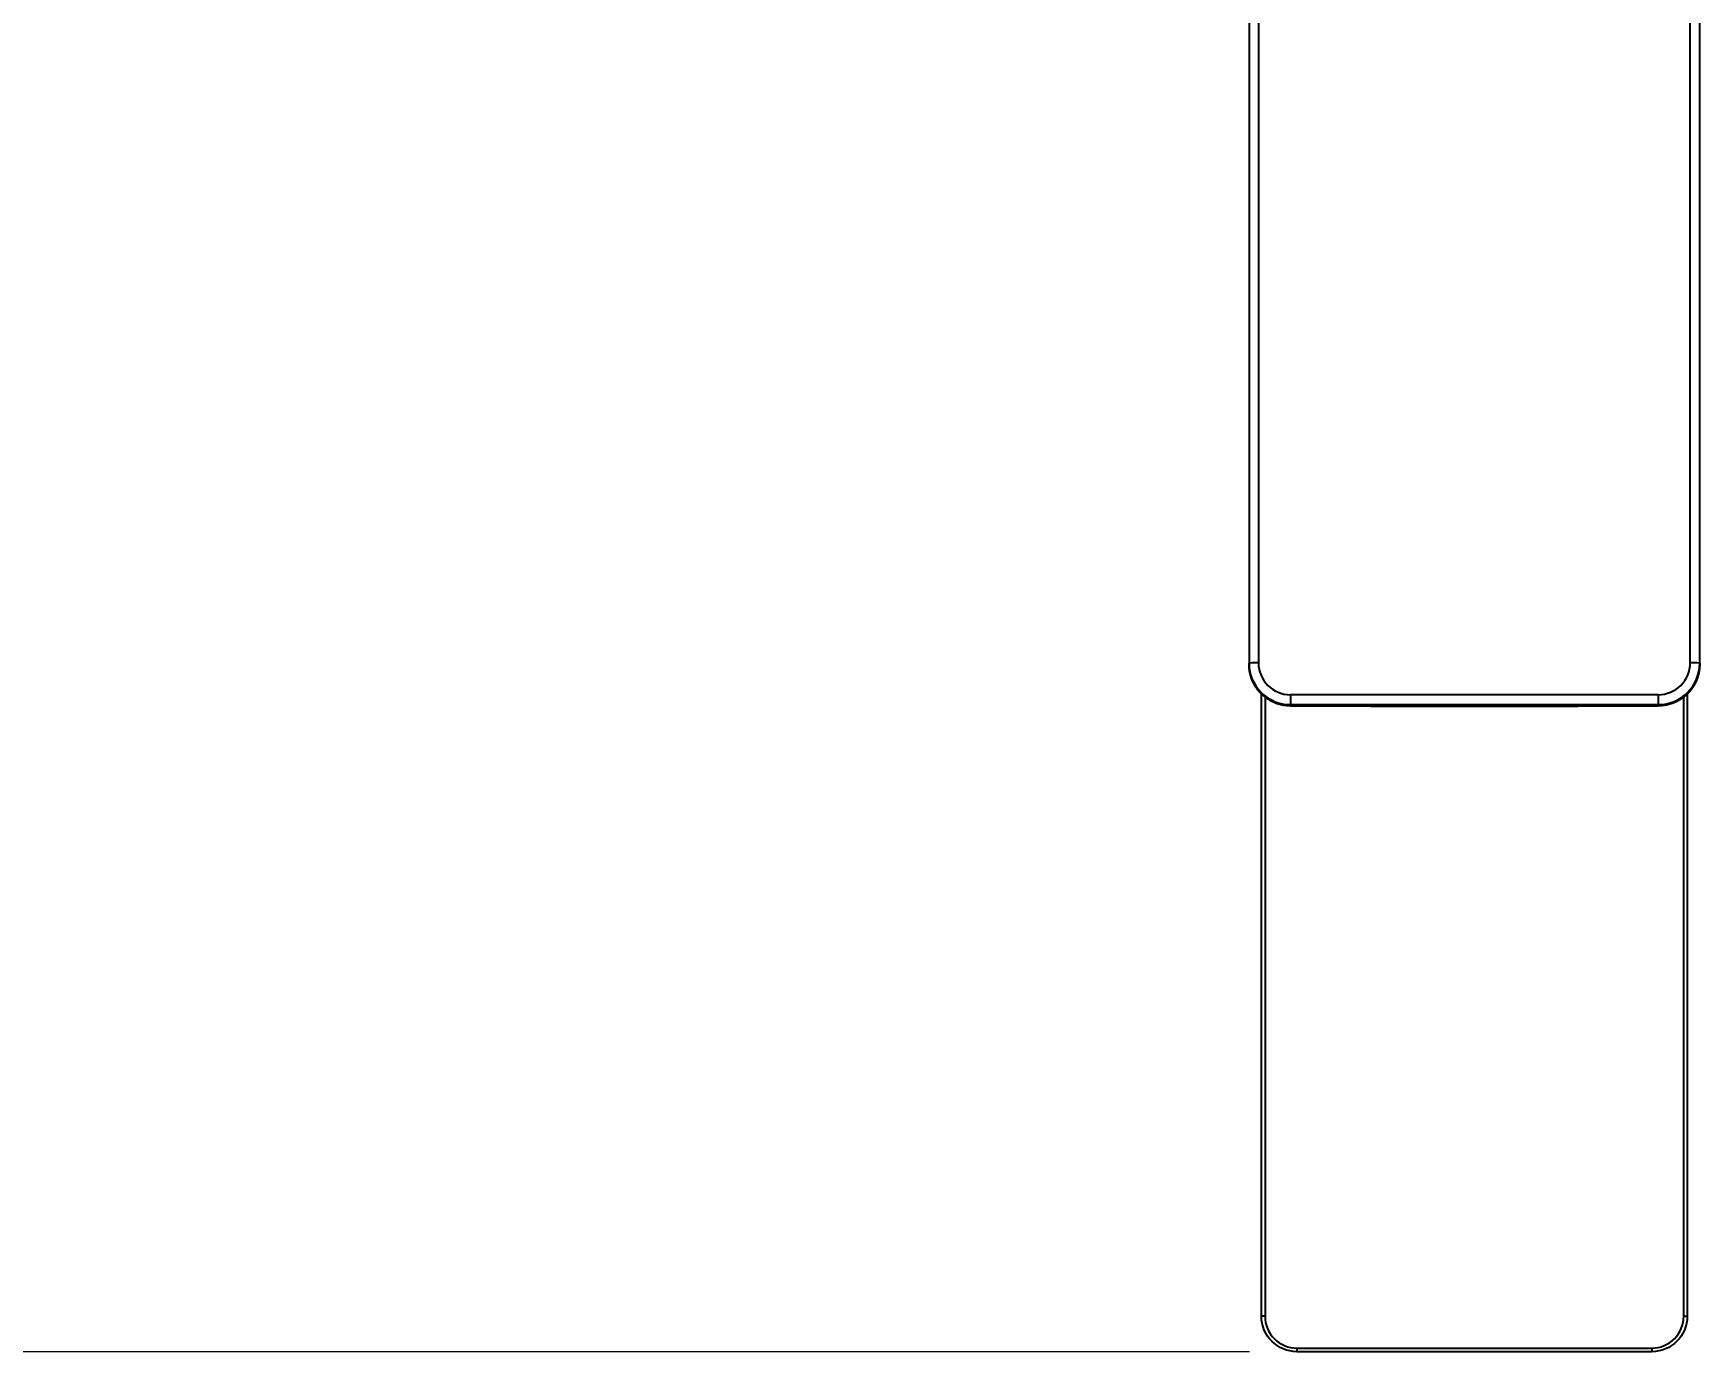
# Model space of a CAD drawing. Extents: x 1777 to 3131, y 3495 to 4487.
# Drawn here: x 1925 to 2065.8, y 4142.7 to 4254.1 of the extents above; entities that cross this region are included whole.
import ezdxf

# ---------------------------------------------------------------- set-up
doc = ezdxf.new("R2010")
doc.units = 0
doc.header["$LTSCALE"] = 30
doc.header["$MEASUREMENT"] = 0
doc.header["$PDMODE"] = 3
doc.header["$PDSIZE"] = -10
doc.layers.get('0').update_dxf_attribs({"linetype": 'CONTINUOUS'})
doc.layers.get('DEFPOINTS').update_dxf_attribs({"linetype": 'CONTINUOUS'})
doc.layers.add('\\M+5B3DF\\M+5B4E7\\M+5CFDF', color=3, linetype='CONTINUOUS', lineweight=9)
doc.styles.add('Daelim Dimension', font='NanumGothic.ttf')
doc.dimstyles.new('DEFAULT', dxfattribs={"dimscale": 2, "dimtxt": 2, "dimasz": 2, "dimexe": 0, "dimexo": 2, "dimgap": 1, "dimtad": 1, "dimdec": 1, "dimzin": 9, "dimdsep": 46, "dimtxsty": 'Daelim Dimension', "dimcen": 0.5, "dimclrd": 252, "dimclre": 252, "dimclrt": 3, "dimadec": 1, "dimazin": 0, "dimtfac": 1, "dimtdec": 1, "dimtix": 1, "dimtmove": 0, "dimatfit": 3, "dimfxl": 0, "dimtolj": 1, "dimtzin": 1, "dimlwd": 9, "dimlwe": 9, "dimarcsym": 0})

# ---------------------------------------------------------------- blocks, each defined once
blk = doc.blocks.new('*D34')
at = {"color": 5, "lineweight": 9, "ltscale": 0.5}
for p, q in [((1902.44, 4357.44), (1900.57, 4357.44)), ((1902.57, 4353.44), (1902.57, 4146.69)), ((2027.8, 4142.69), (1900.57, 4142.69))]:
    blk.add_line(p, q, dxfattribs=at)
at = {"color": 5, "ltscale": 0.5}
for points in [[(1901.9, 4353.44), (1903.23, 4353.44), (1902.57, 4357.44)], [(1901.9, 4146.69), (1903.23, 4146.69), (1902.57, 4142.69)]]:
    blk.add_solid(points, dxfattribs=at)
at = {"layer": 'DEFPOINTS', "color": 0, "ltscale": 0.5}
for p in [(1906.44, 4357.44), (1902.57, 4142.69), (2031.8, 4142.69)]:
    blk.add_point(p, dxfattribs=at)
at = {"color": 7, "ltscale": 0.5, "insert": (1895.17, 4250.07), "char_height": 10, "attachment_point": 5, "rotation": 90, "style": 'Daelim Dimension'}
blk.add_mtext('\\A1;212', dxfattribs=at)

msp = doc.modelspace()

# ---------------------------------------------------------------- linework, layer by layer
at = {"layer": '\\M+5B3DF\\M+5B4E7\\M+5CFDF', "color": 0, "lineweight": -3}
for p, q in [((2027.75, 4291.69), (2027.75, 4200.88)), ((2028.55, 4291.74), (2028.55, 4200.92)), ((2065.05, 4200.92), (2065.05, 4291.74)), ((2065.85, 4200.88), (2065.85, 4291.69)), ((2027.75, 4200.78), (2027.75, 4200.88)), ((2065.85, 4200.88), (2065.85, 4200.78)), ((2028.8, 4145.69), (2028.8, 4198.29)), ((2029.1, 4198.04), (2029.1, 4145.69)), ((2031.25, 4198.23), (2031.25, 4197.39)), ((2031.25, 4198.23), (2062.35, 4198.23)), ((2031.25, 4197.39), (2062.35, 4197.39)), ((2031.25, 4197.28), (2031.25, 4197.39)), ((2062.35, 4198.23), (2062.35, 4197.39)), ((2062.35, 4197.39), (2062.35, 4197.28)), ((2064.5, 4145.69), (2064.5, 4198.1)), ((2064.8, 4198.31), (2064.8, 4145.69)), ((2029.1, 4145.69), (2028.8, 4145.69)), ((2064.5, 4145.69), (2064.8, 4145.69)), ((2031.8, 4142.99), (2061.8, 4142.99)), ((2031.8, 4142.99), (2031.8, 4142.69)), ((2061.8, 4142.69), (2031.8, 4142.69)), ((2061.8, 4142.99), (2061.8, 4142.69))]:
    msp.add_line(p, q, dxfattribs=at)
at = {"layer": '\\M+5B3DF\\M+5B4E7\\M+5CFDF', "color": 0, "lineweight": -3, "extrusion": (0, 0, -1)}
for centre, start, end in [((-2031.8, 4145.69), 270, 0), ((-2061.8, 4145.69), 180, 270)]:
    msp.add_arc(centre, 3, start, end, dxfattribs=at)
at = {"layer": '\\M+5B3DF\\M+5B4E7\\M+5CFDF', "color": 0, "lineweight": -3}
for centre, start, end in [((2031.8, 4145.69), 180, 270), ((2061.8, 4145.69), 270, 0)]:
    msp.add_arc(centre, 2.7, start, end, dxfattribs=at)
for centre, major_axis, ratio, start_param, end_param in [((2028.55, 4200.88), (0.8, 0), 0.051793, 1.570796, 3.141593), ((2031.25, 4200.88), (-3.5, 0), 0.998658, 0, 1.570796), ((2031.25, 4200.92), (-2.7, 0), 0.998658, 0, 1.570796), ((2062.35, 4200.92), (-2.7, 0), 0.998658, 1.570796, 3.141593), ((2062.35, 4200.88), (-3.5, 0), 0.998658, 1.570796, 3.141593), ((2065.05, 4200.88), (-0.8, 0), 0.051793, 3.141593, 4.712389), ((2046.8, 4216.03), (-362.35, 0), 0.051793, 1.527869, 1.613724)]:
    msp.add_ellipse(centre, major_axis=major_axis, ratio=ratio, start_param=start_param, end_param=end_param, dxfattribs=at)
for points, knots in [([(2031.25, 4197.28), (2031.24, 4197.28), (2031.22, 4197.28), (2031.19, 4197.28), (2031.17, 4197.28), (2031.14, 4197.28), (2031.11, 4197.28), (2031.08, 4197.28), (2031.06, 4197.29), (2031.03, 4197.29), (2031, 4197.29), (2030.97, 4197.29), (2030.95, 4197.29), (2030.92, 4197.3), (2030.89, 4197.3), (2030.86, 4197.3), (2030.83, 4197.31), (2030.81, 4197.31), (2030.78, 4197.31), (2030.75, 4197.32), (2030.73, 4197.32), (2030.7, 4197.32), (2030.67, 4197.33), (2030.64, 4197.33), (2030.62, 4197.34), (2030.59, 4197.34), (2030.56, 4197.35), (2030.53, 4197.36), (2030.51, 4197.36), (2030.48, 4197.37), (2030.45, 4197.37), (2030.43, 4197.38), (2030.4, 4197.39), (2030.37, 4197.39), (2030.35, 4197.4), (2030.32, 4197.41), (2030.29, 4197.42), (2030.27, 4197.42), (2030.24, 4197.43), (2030.21, 4197.44), (2030.19, 4197.45), (2030.16, 4197.46), (2030.13, 4197.46), (2030.11, 4197.47), (2030.08, 4197.48), (2030.05, 4197.49), (2030.03, 4197.5), (2030, 4197.51), (2029.98, 4197.52), (2029.95, 4197.53), (2029.92, 4197.54), (2029.9, 4197.55), (2029.87, 4197.56), (2029.85, 4197.58), (2029.82, 4197.59), (2029.8, 4197.6), (2029.77, 4197.61), (2029.75, 4197.62), (2029.72, 4197.63), (2029.7, 4197.65), (2029.67, 4197.66), (2029.65, 4197.67), (2029.62, 4197.68), (2029.6, 4197.7), (2029.57, 4197.71), (2029.55, 4197.72), (2029.53, 4197.74), (2029.5, 4197.75), (2029.48, 4197.76), (2029.45, 4197.78), (2029.43, 4197.79), (2029.41, 4197.81), (2029.38, 4197.82), (2029.36, 4197.84), (2029.34, 4197.85), (2029.31, 4197.87), (2029.29, 4197.88), (2029.27, 4197.9), (2029.24, 4197.91), (2029.22, 4197.93), (2029.2, 4197.95), (2029.18, 4197.96), (2029.15, 4197.98), (2029.13, 4198), (2029.11, 4198.01), (2029.09, 4198.03), (2029.07, 4198.05), (2029.05, 4198.06), (2029.02, 4198.08), (2029, 4198.1), (2028.98, 4198.12), (2028.96, 4198.14), (2028.94, 4198.15), (2028.92, 4198.17), (2028.9, 4198.19), (2028.88, 4198.21), (2028.86, 4198.23), (2028.83, 4198.25), (2028.8, 4198.28), (2028.76, 4198.32), (2028.73, 4198.36), (2028.69, 4198.39), (2028.66, 4198.43), (2028.62, 4198.47), (2028.59, 4198.51), (2028.55, 4198.55), (2028.52, 4198.59), (2028.49, 4198.63), (2028.46, 4198.67), (2028.43, 4198.71), (2028.4, 4198.76), (2028.37, 4198.8), (2028.34, 4198.84), (2028.31, 4198.89), (2028.28, 4198.93), (2028.25, 4198.98), (2028.22, 4199.02), (2028.2, 4199.07), (2028.17, 4199.12), (2028.15, 4199.16), (2028.12, 4199.21), (2028.1, 4199.26), (2028.08, 4199.31), (2028.05, 4199.35), (2028.03, 4199.4), (2028.01, 4199.45), (2027.99, 4199.5), (2027.97, 4199.55), (2027.95, 4199.6), (2027.94, 4199.65), (2027.92, 4199.7), (2027.9, 4199.76), (2027.89, 4199.81), (2027.87, 4199.86), (2027.86, 4199.91), (2027.85, 4199.97), (2027.83, 4200.02), (2027.82, 4200.07), (2027.81, 4200.13), (2027.8, 4200.18), (2027.79, 4200.23), (2027.78, 4200.29), (2027.78, 4200.34), (2027.77, 4200.4), (2027.77, 4200.45), (2027.76, 4200.51), (2027.76, 4200.56), (2027.75, 4200.62), (2027.75, 4200.67), (2027.75, 4200.73), (2027.75, 4200.76), (2027.75, 4200.78)], [0, 0, 0, 0, 0.00504, 0.01008, 0.015122, 0.020164, 0.025206, 0.03025, 0.035294, 0.040338, 0.045383, 0.050428, 0.055474, 0.06052, 0.065567, 0.070614, 0.075661, 0.080708, 0.085755, 0.090802, 0.09585, 0.100897, 0.105944, 0.110991, 0.116038, 0.121085, 0.126131, 0.131178, 0.136224, 0.14127, 0.146315, 0.151361, 0.156406, 0.161451, 0.166496, 0.171541, 0.176585, 0.18163, 0.186674, 0.191719, 0.196763, 0.201808, 0.206852, 0.211896, 0.21694, 0.221985, 0.227029, 0.232073, 0.237118, 0.242162, 0.247207, 0.252251, 0.257296, 0.262341, 0.267386, 0.272431, 0.277476, 0.282521, 0.287566, 0.292612, 0.297657, 0.302703, 0.307748, 0.312794, 0.317839, 0.322885, 0.32793, 0.332976, 0.338022, 0.343067, 0.348113, 0.353159, 0.358205, 0.36325, 0.368296, 0.373342, 0.378388, 0.383434, 0.38848, 0.393526, 0.398572, 0.403618, 0.408664, 0.41371, 0.418756, 0.423802, 0.428848, 0.433894, 0.43894, 0.443986, 0.449032, 0.454078, 0.459125, 0.464171, 0.469217, 0.474263, 0.479309, 0.484356, 0.49371, 0.50308, 0.512463, 0.521861, 0.531273, 0.5407, 0.550141, 0.559596, 0.569065, 0.578549, 0.588048, 0.597561, 0.607088, 0.61663, 0.626186, 0.635757, 0.645343, 0.654942, 0.664557, 0.674185, 0.683828, 0.693485, 0.703157, 0.712842, 0.722542, 0.732256, 0.741985, 0.751727, 0.761484, 0.771256, 0.781042, 0.790843, 0.800658, 0.810488, 0.820333, 0.830193, 0.840068, 0.849958, 0.859864, 0.869784, 0.87972, 0.88967, 0.899635, 0.909614, 0.919607, 0.929613, 0.939633, 0.949665, 0.959709, 0.969765, 0.979832, 0.989911, 1, 1, 1, 1]), ([(2065.85, 4200.78), (2065.85, 4200.77), (2065.85, 4200.75), (2065.85, 4200.72), (2065.85, 4200.7), (2065.85, 4200.67), (2065.85, 4200.64), (2065.85, 4200.61), (2065.84, 4200.58), (2065.84, 4200.55), (2065.84, 4200.52), (2065.84, 4200.49), (2065.84, 4200.46), (2065.83, 4200.43), (2065.83, 4200.4), (2065.83, 4200.38), (2065.82, 4200.35), (2065.82, 4200.32), (2065.81, 4200.29), (2065.81, 4200.26), (2065.81, 4200.23), (2065.8, 4200.2), (2065.8, 4200.17), (2065.79, 4200.14), (2065.78, 4200.11), (2065.78, 4200.08), (2065.77, 4200.05), (2065.77, 4200.02), (2065.76, 4199.99), (2065.75, 4199.96), (2065.75, 4199.93), (2065.74, 4199.9), (2065.73, 4199.87), (2065.72, 4199.84), (2065.71, 4199.81), (2065.7, 4199.78), (2065.7, 4199.76), (2065.69, 4199.73), (2065.68, 4199.7), (2065.67, 4199.67), (2065.66, 4199.64), (2065.65, 4199.61), (2065.64, 4199.58), (2065.63, 4199.55), (2065.61, 4199.52), (2065.6, 4199.49), (2065.59, 4199.46), (2065.58, 4199.43), (2065.57, 4199.4), (2065.55, 4199.37), (2065.54, 4199.34), (2065.53, 4199.32), (2065.51, 4199.29), (2065.5, 4199.26), (2065.49, 4199.23), (2065.47, 4199.2), (2065.46, 4199.17), (2065.44, 4199.14), (2065.43, 4199.12), (2065.41, 4199.09), (2065.4, 4199.06), (2065.38, 4199.03), (2065.36, 4199), (2065.35, 4198.97), (2065.33, 4198.95), (2065.31, 4198.92), (2065.29, 4198.89), (2065.28, 4198.86), (2065.26, 4198.84), (2065.24, 4198.81), (2065.22, 4198.78), (2065.2, 4198.75), (2065.18, 4198.73), (2065.16, 4198.7), (2065.14, 4198.67), (2065.12, 4198.65), (2065.1, 4198.62), (2065.08, 4198.6), (2065.06, 4198.57), (2065.04, 4198.54), (2065.02, 4198.52), (2065, 4198.49), (2064.97, 4198.47), (2064.95, 4198.44), (2064.93, 4198.42), (2064.9, 4198.39), (2064.89, 4198.37), (2064.88, 4198.37), (2064.88, 4198.37), (2064.88, 4198.36), (2064.88, 4198.36), (2064.88, 4198.36), (2064.87, 4198.36), (2064.87, 4198.36), (2064.87, 4198.35), (2064.86, 4198.35), (2064.86, 4198.34), (2064.86, 4198.34), (2064.85, 4198.33), (2064.84, 4198.33), (2064.84, 4198.32), (2064.83, 4198.32), (2064.83, 4198.31), (2064.82, 4198.3), (2064.81, 4198.29), (2064.8, 4198.29), (2064.79, 4198.28), (2064.79, 4198.27), (2064.78, 4198.26), (2064.77, 4198.25), (2064.76, 4198.24), (2064.74, 4198.23), (2064.73, 4198.22), (2064.72, 4198.21), (2064.71, 4198.2), (2064.7, 4198.19), (2064.68, 4198.17), (2064.67, 4198.16), (2064.65, 4198.15), (2064.64, 4198.14), (2064.62, 4198.12), (2064.61, 4198.11), (2064.59, 4198.09), (2064.57, 4198.08), (2064.55, 4198.06), (2064.54, 4198.05), (2064.52, 4198.03), (2064.5, 4198.02), (2064.48, 4198), (2064.46, 4197.99), (2064.44, 4197.97), (2064.41, 4197.96), (2064.39, 4197.94), (2064.37, 4197.92), (2064.34, 4197.91), (2064.32, 4197.89), (2064.29, 4197.87), (2064.27, 4197.86), (2064.24, 4197.84), (2064.21, 4197.82), (2064.19, 4197.8), (2064.16, 4197.79), (2064.13, 4197.77), (2064.1, 4197.75), (2064.07, 4197.73), (2064.04, 4197.72), (2064, 4197.7), (2063.97, 4197.68), (2063.94, 4197.66), (2063.9, 4197.65), (2063.87, 4197.63), (2063.83, 4197.61), (2063.8, 4197.6), (2063.76, 4197.58), (2063.72, 4197.56), (2063.68, 4197.55), (2063.64, 4197.53), (2063.6, 4197.51), (2063.56, 4197.5), (2063.52, 4197.48), (2063.48, 4197.47), (2063.43, 4197.45), (2063.39, 4197.44), (2063.34, 4197.43), (2063.3, 4197.41), (2063.25, 4197.4), (2063.21, 4197.39), (2063.16, 4197.38), (2063.11, 4197.36), (2063.06, 4197.35), (2063.01, 4197.34), (2062.96, 4197.33), (2062.91, 4197.33), (2062.85, 4197.32), (2062.8, 4197.31), (2062.75, 4197.3), (2062.69, 4197.3), (2062.64, 4197.29), (2062.58, 4197.29), (2062.52, 4197.28), (2062.47, 4197.28), (2062.41, 4197.28), (2062.37, 4197.28), (2062.35, 4197.28)], [0, 0, 0, 0, 0.005218, 0.010449, 0.015692, 0.020948, 0.026216, 0.031496, 0.036788, 0.042093, 0.047409, 0.052738, 0.058078, 0.063431, 0.068795, 0.074172, 0.07956, 0.084959, 0.090371, 0.095793, 0.101228, 0.106674, 0.112131, 0.1176, 0.12308, 0.128571, 0.134073, 0.139587, 0.145112, 0.150648, 0.156196, 0.161755, 0.167325, 0.172906, 0.178499, 0.184104, 0.189719, 0.195346, 0.200985, 0.206635, 0.212297, 0.21797, 0.223654, 0.22935, 0.235058, 0.240777, 0.246508, 0.25225, 0.258004, 0.26377, 0.269547, 0.275336, 0.281137, 0.286949, 0.292773, 0.298608, 0.304455, 0.310313, 0.316183, 0.322065, 0.327958, 0.333862, 0.339778, 0.345706, 0.351645, 0.357595, 0.363557, 0.369531, 0.375516, 0.381513, 0.387521, 0.39354, 0.399571, 0.405614, 0.411668, 0.417734, 0.423811, 0.429899, 0.435999, 0.442111, 0.448234, 0.454369, 0.460515, 0.466672, 0.472841, 0.479021, 0.485213, 0.485275, 0.485448, 0.485733, 0.486129, 0.486637, 0.487257, 0.487988, 0.488831, 0.489785, 0.490851, 0.492029, 0.493318, 0.494719, 0.496231, 0.497855, 0.49959, 0.501437, 0.503396, 0.505466, 0.507648, 0.509942, 0.512347, 0.514863, 0.517491, 0.520231, 0.523082, 0.526045, 0.52912, 0.532306, 0.535604, 0.539013, 0.542534, 0.546166, 0.54991, 0.553766, 0.557733, 0.561812, 0.566002, 0.570304, 0.574717, 0.579242, 0.583879, 0.588627, 0.593487, 0.598459, 0.603542, 0.608736, 0.614042, 0.61946, 0.62499, 0.630631, 0.636383, 0.642248, 0.648224, 0.654311, 0.66051, 0.666821, 0.673243, 0.679777, 0.686422, 0.693179, 0.700047, 0.707027, 0.714119, 0.721321, 0.728636, 0.736062, 0.743599, 0.751248, 0.759008, 0.766881, 0.774865, 0.78296, 0.791167, 0.799487, 0.807918, 0.816461, 0.825116, 0.833883, 0.842763, 0.851754, 0.860858, 0.870075, 0.879404, 0.888845, 0.898398, 0.908062, 0.917838, 0.927725, 0.937722, 0.947829, 0.958046, 0.968372, 0.978806, 0.989349, 1, 1, 1, 1])]:
    msp.add_open_spline(points, degree=3, knots=knots, dxfattribs=at)

# ---------------------------------------------------------------- dimensions: what is measured, and where the dimension line sits
at = {"color": 5, "ltscale": 0.5}
dim = msp.add_linear_dim(base=(1902.57, 4142.69), p1=(1906.44, 4357.44), p2=(2031.8, 4142.69), angle=90, text='212', dimstyle='DEFAULT', override={"dimtxt": 5, "dimexe": 1, "dimdec": 0, "dimclrd": 5, "dimclre": 5, "dimclrt": 7}, dxfattribs=at)
dim.commit()
dim.dimension.update_dxf_attribs({"geometry": '*D34', "text_midpoint": (1895.17, 4250.07)})

doc.saveas('drawing.dxf')
